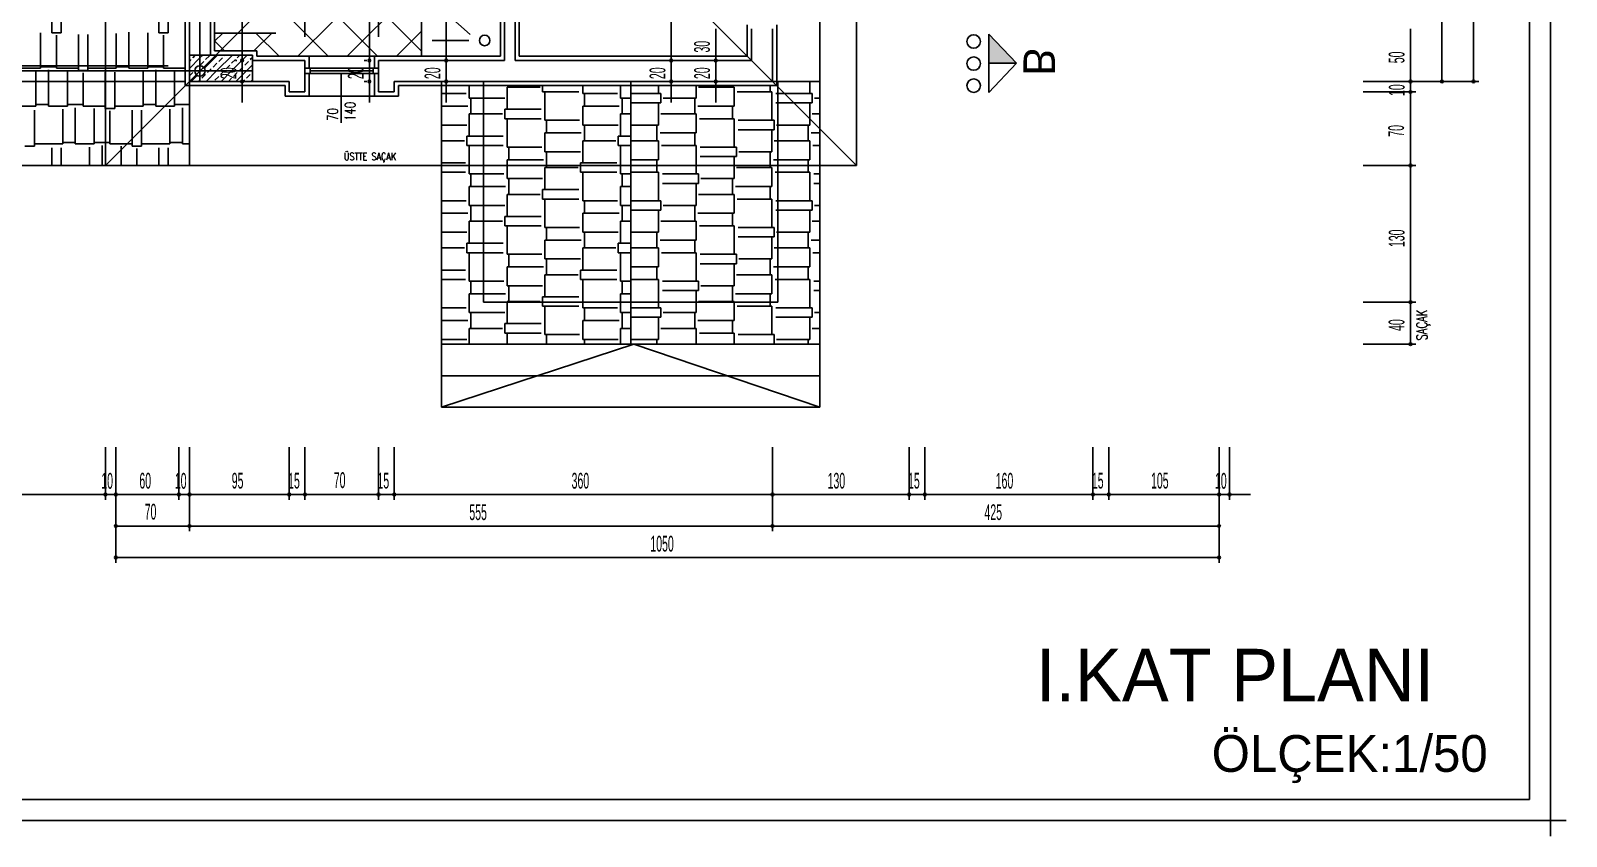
# Model space of a CAD drawing. Extents: x 3907.4 to 3911.57, y -3054.42 to -3053.7.
# Drawn here: x 3908.5803 to 3908.8726, y -3054.4197 to -3054.2664 of the extents above; entities that cross this region are included whole.
import ezdxf
from ezdxf.enums import TextEntityAlignment as Align

# ---------------------------------------------------------------- set-up
doc = ezdxf.new("R2010")
doc.units = 0
doc.header["$LTSCALE"] = 2
doc.header["$MEASUREMENT"] = 0
for name, pattern in [('ACAD_ISO03W100', [30, 12, -18]), ('ACAD_ISO07W100', [3.5, 0.5, -3]), ('ACAD_ISO10W100', [18, 12, -3, 0, -3])]:
    doc.linetypes.add(name, pattern=pattern)
doc.layers.get('0').update_dxf_attribs({"linetype": 'CONTINUOUS'})
doc.layers.get('DEFPOINTS').update_dxf_attribs({"linetype": 'CONTINUOUS'})
for name, color, linetype in [('AKS', 11, 'CONTINUOUS'), ('DOĞRAMA', 2, 'CONTINUOUS'), ('DUVAR', 7, 'CONTINUOUS'), ('KOLON', 3, 'CONTINUOUS'), ('KOLTAR', 9, 'CONTINUOUS'), ('MB', 11, 'CONTINUOUS'), ('OLÇÜ', 6, 'CONTINUOUS'), ('S-TEF', 151, 'CONTINUOUS'), ('SıVA', 6, 'CONTINUOUS'), ('TARAMA', 9, 'CONTINUOUS'), ('TEXT', 11, 'CONTINUOUS'), ('ÇATI', 7, 'CONTINUOUS')]:
    doc.layers.add(name, color=color, linetype=linetype)
doc.styles.add('İSİM', font='comicbd.ttf')
doc.styles.add('KAPı-PEN', font='simplex.shx', dxfattribs={"width": 0.7, "height": 10})
doc.styles.add('ÖLÇÜ', font='stylu.ttf', dxfattribs={"width": 0.5})

msp = doc.modelspace()

# ---------------------------------------------------------------- hatches: boundary and pattern name
at = {"layer": 'TEXT'}
msp.add_hatch(color=256, dxfattribs=at).paths.add_polyline_path([(3908.76264, -3054.27256), (3908.76264, -3054.267), (3908.76789, -3054.27256)])

# ---------------------------------------------------------------- linework, layer by layer
at = {"color": 0, "linetype": 'ByBlock'}
for centre, start, end in [((3908.62049, -3054.27203), 90, 270), ((3908.62049, -3054.27203), 90, 270), ((3908.62049, -3054.27203), 270, 90), ((3908.62049, -3054.27203), 270, 90), ((3908.64472, -3054.27203), 90, 270), ((3908.64472, -3054.27203), 90, 270), ((3908.64472, -3054.27203), 270, 90), ((3908.64472, -3054.27203), 270, 90), ((3908.65934, -3054.27203), 90, 270), ((3908.65934, -3054.27203), 90, 270), ((3908.65934, -3054.27203), 270, 90), ((3908.65934, -3054.27203), 270, 90), ((3908.70217, -3054.27203), 90, 270), ((3908.70217, -3054.27203), 90, 270), ((3908.70217, -3054.27203), 270, 90), ((3908.70217, -3054.27203), 270, 90), ((3908.71065, -3054.27203), 90, 270), ((3908.71065, -3054.27203), 90, 270), ((3908.71065, -3054.27203), 270, 90), ((3908.71065, -3054.27203), 270, 90), ((3908.62049, -3054.27603), 90, 270), ((3908.62049, -3054.27603), 270, 90), ((3908.64472, -3054.27603), 90, 270), ((3908.64472, -3054.27603), 270, 90), ((3908.65934, -3054.27603), 90, 270), ((3908.65934, -3054.27603), 270, 90), ((3908.70217, -3054.27603), 90, 270), ((3908.70217, -3054.27603), 270, 90), ((3908.71065, -3054.27603), 90, 270), ((3908.71065, -3054.27603), 270, 90), ((3908.8429, -3054.27603), 90, 270), ((3908.8429, -3054.27603), 90, 270), ((3908.8429, -3054.27603), 270, 90), ((3908.8429, -3054.27603), 270, 90), ((3908.8489, -3054.27603), 90, 270), ((3908.8489, -3054.27603), 270, 90), ((3908.8549, -3054.27603), 90, 270), ((3908.8549, -3054.27603), 270, 90), ((3908.8429, -3054.27803), 90, 270), ((3908.8429, -3054.27803), 90, 270), ((3908.8429, -3054.27803), 270, 90), ((3908.8429, -3054.27803), 270, 90), ((3908.8429, -3054.29203), 90, 270), ((3908.8429, -3054.29203), 90, 270), ((3908.8429, -3054.29203), 270, 90), ((3908.8429, -3054.29203), 270, 90), ((3908.8429, -3054.31803), 90, 270), ((3908.8429, -3054.31803), 90, 270), ((3908.8429, -3054.31803), 270, 90), ((3908.8429, -3054.31803), 270, 90), ((3908.8429, -3054.32603), 90, 270), ((3908.8429, -3054.32603), 270, 90), ((3908.59447, -3054.35464), 0, 180), ((3908.59447, -3054.35464), 0, 180), ((3908.59447, -3054.35464), 180, 0), ((3908.59447, -3054.35464), 180, 0), ((3908.59647, -3054.35464), 0, 180), ((3908.59647, -3054.35464), 0, 180), ((3908.59647, -3054.35464), 180, 0), ((3908.59647, -3054.35464), 180, 0), ((3908.60847, -3054.35464), 0, 180), ((3908.60847, -3054.35464), 0, 180), ((3908.60847, -3054.35464), 180, 0), ((3908.60847, -3054.35464), 180, 0), ((3908.61047, -3054.35464), 0, 180), ((3908.61047, -3054.35464), 0, 180), ((3908.61047, -3054.35464), 180, 0), ((3908.61047, -3054.35464), 180, 0), ((3908.62947, -3054.35464), 0, 180), ((3908.62947, -3054.35464), 0, 180), ((3908.62947, -3054.35464), 180, 0), ((3908.62947, -3054.35464), 180, 0), ((3908.63247, -3054.35464), 0, 180), ((3908.63247, -3054.35464), 0, 180), ((3908.63247, -3054.35464), 180, 0), ((3908.63247, -3054.35464), 180, 0), ((3908.64647, -3054.35464), 0, 180), ((3908.64647, -3054.35464), 0, 180), ((3908.64647, -3054.35464), 180, 0), ((3908.64647, -3054.35464), 180, 0), ((3908.64947, -3054.35464), 0, 180), ((3908.64947, -3054.35464), 0, 180), ((3908.64947, -3054.35464), 180, 0), ((3908.64947, -3054.35464), 180, 0), ((3908.72147, -3054.35464), 0, 180), ((3908.72147, -3054.35464), 0, 180), ((3908.72147, -3054.35464), 180, 0), ((3908.72147, -3054.35464), 180, 0), ((3908.74747, -3054.35464), 0, 180), ((3908.74747, -3054.35464), 0, 180), ((3908.74747, -3054.35464), 180, 0), ((3908.74747, -3054.35464), 180, 0), ((3908.75047, -3054.35464), 0, 180), ((3908.75047, -3054.35464), 0, 180), ((3908.75047, -3054.35464), 180, 0), ((3908.75047, -3054.35464), 180, 0), ((3908.78247, -3054.35464), 0, 180), ((3908.78247, -3054.35464), 0, 180), ((3908.78247, -3054.35464), 180, 0), ((3908.78247, -3054.35464), 180, 0), ((3908.78547, -3054.35464), 0, 180), ((3908.78547, -3054.35464), 0, 180), ((3908.78547, -3054.35464), 180, 0), ((3908.78547, -3054.35464), 180, 0), ((3908.80647, -3054.35464), 0, 180), ((3908.80647, -3054.35464), 0, 180), ((3908.80647, -3054.35464), 180, 0), ((3908.80647, -3054.35464), 180, 0), ((3908.80847, -3054.35464), 0, 180), ((3908.80847, -3054.35464), 180, 0), ((3908.59647, -3054.36064), 0, 180), ((3908.61047, -3054.36064), 0, 180), ((3908.61047, -3054.36064), 0, 180), ((3908.72147, -3054.36064), 0, 180), ((3908.72147, -3054.36064), 0, 180), ((3908.80647, -3054.36064), 0, 180), ((3908.59647, -3054.36064), 180, 0), ((3908.61047, -3054.36064), 180, 0), ((3908.61047, -3054.36064), 180, 0), ((3908.72147, -3054.36064), 180, 0), ((3908.72147, -3054.36064), 180, 0), ((3908.80647, -3054.36064), 180, 0), ((3908.59647, -3054.36664), 0, 180), ((3908.80647, -3054.36664), 0, 180), ((3908.59647, -3054.36664), 180, 0), ((3908.80647, -3054.36664), 180, 0)]:
    msp.add_arc(centre, 0.00025, start, end, dxfattribs=at)
at = {"layer": 'AKS', "linetype": 'ACAD_ISO10W100'}
for p, q in [((3908.61247, -3053.71797), (3908.61247, -3054.27603)), ((3908.43096, -3054.27403), (3908.62247, -3054.27403))]:
    msp.add_line(p, q, dxfattribs=at)
at = {"layer": 'AKS'}
msp.add_circle((3908.61247, -3054.27403), 0.001, dxfattribs=at)
at = {"layer": 'DEFPOINTS', "color": 6}
msp.add_line((3908.60645, -3054.27303), (3908.5299, -3054.27303), dxfattribs=at)
at = {"layer": 'DOĞRAMA'}
for p, q in [((3908.64567, -3054.27123), (3908.63327, -3054.27123)), ((3908.64647, -3054.27353), (3908.63247, -3054.27353)), ((3908.64647, -3054.27453), (3908.63247, -3054.27453)), ((3908.63347, -3054.27453), (3908.63347, -3054.27353)), ((3908.64547, -3054.27403), (3908.63347, -3054.27403)), ((3908.63936, -3054.27453), (3908.63936, -3054.28391)), ((3908.64547, -3054.27453), (3908.64547, -3054.27353)), ((3908.64547, -3054.27453), (3908.64547, -3054.27353)), ((3908.64567, -3054.27883), (3908.63327, -3054.27883))]:
    msp.add_line(p, q, dxfattribs=at)
at = {"layer": 'DUVAR'}
for p, q in [((3908.61047, -3054.21203), (3908.61047, -3054.27215)), ((3908.67247, -3054.27203), (3908.67247, -3054.23003)), ((3908.67047, -3054.27203), (3908.67047, -3054.23703)), ((3908.61447, -3054.27103), (3908.61447, -3054.24203)), ((3908.71747, -3054.26603), (3908.71747, -3054.27203)), ((3908.72147, -3054.26603), (3908.72147, -3054.27603)), ((3908.62247, -3054.27203), (3908.63247, -3054.27203)), ((3908.63247, -3054.27603), (3908.63247, -3054.27203)), ((3908.63247, -3054.27803), (3908.63247, -3054.27203)), ((3908.64647, -3054.27203), (3908.65847, -3054.27203)), ((3908.64647, -3054.27603), (3908.64647, -3054.27203)), ((3908.64647, -3054.27803), (3908.64647, -3054.27203)), ((3908.67047, -3054.27203), (3908.64647, -3054.27203)), ((3908.67247, -3054.27203), (3908.71747, -3054.27203)), ((3908.62247, -3054.27603), (3908.62947, -3054.27603)), ((3908.62947, -3054.27803), (3908.62947, -3054.27603)), ((3908.63247, -3054.27803), (3908.62947, -3054.27803)), ((3908.64647, -3054.27803), (3908.64947, -3054.27803)), ((3908.64947, -3054.27603), (3908.72147, -3054.27603)), ((3908.64947, -3054.27603), (3908.72147, -3054.27603)), ((3908.64947, -3054.27803), (3908.64947, -3054.27603)), ((3908.71147, -3054.27603), (3908.72147, -3054.27603))]:
    msp.add_line(p, q, dxfattribs=at)
at = {"layer": 'KOLON'}
for p, q in [((3908.61047, -3054.27603), (3908.61047, -3054.27103)), ((3908.61047, -3054.27103), (3908.62247, -3054.27103)), ((3908.62247, -3054.27603), (3908.62247, -3054.27103)), ((3908.62247, -3054.27603), (3908.61047, -3054.27603))]:
    msp.add_line(p, q, dxfattribs=at)
at = {"layer": 'KOLTAR'}
for p, q in [((3908.61047, -3054.27356), (3908.61247, -3054.27156)), ((3908.61047, -3054.27215), (3908.61074, -3054.27188)), ((3908.61109, -3054.27152), (3908.61158, -3054.27103)), ((3908.61247, -3054.27156), (3908.613, -3054.27103)), ((3908.6125, -3054.27294), (3908.61321, -3054.27223)), ((3908.61333, -3054.27353), (3908.61583, -3054.27103)), ((3908.61356, -3054.27188), (3908.61427, -3054.27117)), ((3908.61498, -3054.27329), (3908.61568, -3054.27258)), ((3908.61565, -3054.27403), (3908.61865, -3054.27103)), ((3908.61604, -3054.27223), (3908.61675, -3054.27152)), ((3908.6171, -3054.27117), (3908.61724, -3054.27103)), ((3908.61848, -3054.27403), (3908.62148, -3054.27103)), ((3908.61851, -3054.27258), (3908.61922, -3054.27188)), ((3908.61957, -3054.27152), (3908.62007, -3054.27103)), ((3908.62099, -3054.27294), (3908.6217, -3054.27223)), ((3908.62131, -3054.27403), (3908.62247, -3054.27287)), ((3908.62205, -3054.27188), (3908.62247, -3054.27146)), ((3908.61047, -3054.27498), (3908.61109, -3054.27435)), ((3908.61083, -3054.27603), (3908.61196, -3054.27489)), ((3908.61144, -3054.274), (3908.61147, -3054.27397)), ((3908.61224, -3054.27603), (3908.61247, -3054.2758)), ((3908.61247, -3054.2758), (3908.6125, -3054.27577)), ((3908.61286, -3054.27541), (3908.61356, -3054.27471)), ((3908.61365, -3054.27603), (3908.61565, -3054.27403)), ((3908.61392, -3054.27435), (3908.61424, -3054.27403)), ((3908.61424, -3054.27403), (3908.61462, -3054.27365)), ((3908.61533, -3054.27577), (3908.61604, -3054.27506)), ((3908.61639, -3054.27471), (3908.61707, -3054.27403)), ((3908.61648, -3054.27603), (3908.61848, -3054.27403)), ((3908.61707, -3054.27403), (3908.6171, -3054.274)), ((3908.61745, -3054.27365), (3908.61816, -3054.27294)), ((3908.6179, -3054.27603), (3908.61851, -3054.27541)), ((3908.61887, -3054.27506), (3908.61957, -3054.27435)), ((3908.61931, -3054.27603), (3908.62131, -3054.27403)), ((3908.61993, -3054.274), (3908.62063, -3054.27329)), ((3908.62073, -3054.27603), (3908.62099, -3054.27577)), ((3908.62134, -3054.27541), (3908.62205, -3054.27471)), ((3908.62214, -3054.27603), (3908.62247, -3054.2757)), ((3908.6224, -3054.27435), (3908.62247, -3054.27429))]:
    msp.add_line(p, q, dxfattribs=at)
at = {"layer": 'MB', "color": 2}
for p, q in [((3908.73047, -3054.27603), (3908.73047, -3054.24203)), ((3908.65847, -3054.32603), (3908.65847, -3054.33803)), ((3908.73047, -3054.32603), (3908.73047, -3054.33803)), ((3908.65847, -3054.33203), (3908.73047, -3054.33203)), ((3908.65847, -3054.33803), (3908.73047, -3054.33803))]:
    msp.add_line(p, q, dxfattribs=at)
at = {"layer": 'MB', "color": 2, "linetype": 'ACAD_ISO07W100', "ltscale": 5}
for p, q in [((3908.60947, -3054.27603), (3908.48647, -3054.27603)), ((3908.66647, -3054.27603), (3908.66647, -3054.31803)), ((3908.72247, -3054.27603), (3908.72247, -3054.31803)), ((3908.72247, -3054.31803), (3908.66647, -3054.31803))]:
    msp.add_line(p, q, dxfattribs=at)
at = {"layer": 'MB'}
for p, q in [((3908.61047, -3054.27603), (3908.61047, -3054.29203)), ((3908.65847, -3054.27603), (3908.65847, -3054.32603)), ((3908.65847, -3054.27603), (3908.65847, -3054.32603)), ((3908.69447, -3054.32603), (3908.69447, -3054.27603)), ((3908.72147, -3054.27603), (3908.73047, -3054.27603)), ((3908.73047, -3054.27603), (3908.73047, -3054.32603)), ((3908.61047, -3054.29203), (3908.47047, -3054.29203)), ((3908.65847, -3054.32603), (3908.73047, -3054.32603)), ((3908.65847, -3054.32603), (3908.73047, -3054.32603)), ((3908.65847, -3054.32603), (3908.73047, -3054.32603))]:
    msp.add_line(p, q, dxfattribs=at)
at = {"layer": 'MB', "color": 9}
for p, q in [((3908.65847, -3054.33803), (3908.69505, -3054.32603)), ((3908.69505, -3054.32603), (3908.73047, -3054.33803))]:
    msp.add_line(p, q, dxfattribs=at)
at = {"layer": 'OLÇÜ', "color": 6}
for p, q in [((3908.8549, -3053.98203), (3908.8549, -3054.27603)), ((3908.64472, -3054.21203), (3908.64472, -3054.27203)), ((3908.65934, -3054.23703), (3908.65934, -3054.27203)), ((3908.70217, -3054.23503), (3908.70217, -3054.27203)), ((3908.62049, -3054.24203), (3908.62049, -3054.27203)), ((3908.8489, -3054.24202), (3908.8489, -3054.27603)), ((3908.63247, -3054.26753), (3908.63247, -3054.26392)), ((3908.63247, -3054.26753), (3908.63247, -3054.26392)), ((3908.64647, -3054.26753), (3908.64647, -3054.26392)), ((3908.64647, -3054.26753), (3908.64647, -3054.26392)), ((3908.71065, -3054.26603), (3908.71065, -3054.27203)), ((3908.8429, -3054.27603), (3908.8429, -3054.26603)), ((3908.62049, -3054.27203), (3908.62049, -3054.26803)), ((3908.64472, -3054.27203), (3908.64472, -3054.26803)), ((3908.65934, -3054.27203), (3908.65934, -3054.26803)), ((3908.70217, -3054.27203), (3908.70217, -3054.26803)), ((3908.71065, -3054.27203), (3908.71065, -3054.26803)), ((3908.61926, -3054.27203), (3908.61949, -3054.27203)), ((3908.61926, -3054.27203), (3908.61949, -3054.27203)), ((3908.62049, -3054.27203), (3908.62049, -3054.27603)), ((3908.64425, -3054.27203), (3908.64372, -3054.27203)), ((3908.64425, -3054.27203), (3908.64372, -3054.27203)), ((3908.64472, -3054.27203), (3908.64472, -3054.27603)), ((3908.66093, -3054.27203), (3908.65834, -3054.27203)), ((3908.66093, -3054.27203), (3908.65834, -3054.27203)), ((3908.65934, -3054.27203), (3908.65934, -3054.27603)), ((3908.69867, -3054.27203), (3908.70117, -3054.27203)), ((3908.69867, -3054.27203), (3908.70117, -3054.27203)), ((3908.70217, -3054.27203), (3908.70217, -3054.27603)), ((3908.71147, -3054.27203), (3908.70965, -3054.27203)), ((3908.71147, -3054.27203), (3908.70965, -3054.27203)), ((3908.71065, -3054.27203), (3908.71065, -3054.27603)), ((3908.8429, -3054.27603), (3908.8429, -3054.27203)), ((3908.61794, -3054.27603), (3908.61949, -3054.27603)), ((3908.62049, -3054.27603), (3908.62049, -3054.28003)), ((3908.64425, -3054.27603), (3908.64372, -3054.27603)), ((3908.64472, -3054.27603), (3908.64472, -3054.28003)), ((3908.66093, -3054.27603), (3908.65834, -3054.27603)), ((3908.65934, -3054.27603), (3908.65934, -3054.28003)), ((3908.69867, -3054.27603), (3908.70117, -3054.27603)), ((3908.70217, -3054.27603), (3908.70217, -3054.28003)), ((3908.71147, -3054.27603), (3908.70965, -3054.27603)), ((3908.71065, -3054.27603), (3908.71065, -3054.28003)), ((3908.8339, -3054.27603), (3908.8439, -3054.27603)), ((3908.8339, -3054.27603), (3908.8439, -3054.27603)), ((3908.8339, -3054.27803), (3908.8439, -3054.27803)), ((3908.8339, -3054.27803), (3908.8439, -3054.27803)), ((3908.8399, -3054.27603), (3908.8499, -3054.27603)), ((3908.8429, -3054.27803), (3908.8429, -3054.27603)), ((3908.8429, -3054.27803), (3908.8429, -3054.28203)), ((3908.8429, -3054.27803), (3908.8429, -3054.29203)), ((3908.8459, -3054.27603), (3908.8559, -3054.27603)), ((3908.8339, -3054.29203), (3908.8439, -3054.29203)), ((3908.8339, -3054.29203), (3908.8439, -3054.29203)), ((3908.8429, -3054.29203), (3908.8429, -3054.31803)), ((3908.8339, -3054.31803), (3908.8439, -3054.31803)), ((3908.8339, -3054.31803), (3908.8439, -3054.31803)), ((3908.8429, -3054.31803), (3908.8429, -3054.32603)), ((3908.8339, -3054.32603), (3908.8439, -3054.32603)), ((3908.59447, -3054.34564), (3908.59447, -3054.35564)), ((3908.59447, -3054.34564), (3908.59447, -3054.35564)), ((3908.59647, -3054.34564), (3908.59647, -3054.35564)), ((3908.59647, -3054.34564), (3908.59647, -3054.35564)), ((3908.60847, -3054.34564), (3908.60847, -3054.35564)), ((3908.60847, -3054.34564), (3908.60847, -3054.35564)), ((3908.61047, -3054.34564), (3908.61047, -3054.35564)), ((3908.61047, -3054.34564), (3908.61047, -3054.35564)), ((3908.62947, -3054.34564), (3908.62947, -3054.35564)), ((3908.62947, -3054.34564), (3908.62947, -3054.35564)), ((3908.63247, -3054.34564), (3908.63247, -3054.35564)), ((3908.63247, -3054.34564), (3908.63247, -3054.35564)), ((3908.64647, -3054.34564), (3908.64647, -3054.35564)), ((3908.64647, -3054.34564), (3908.64647, -3054.35564)), ((3908.64947, -3054.34564), (3908.64947, -3054.35564)), ((3908.64947, -3054.34564), (3908.64947, -3054.35564)), ((3908.72147, -3054.34564), (3908.72147, -3054.35564)), ((3908.72147, -3054.34564), (3908.72147, -3054.35564)), ((3908.74747, -3054.34564), (3908.74747, -3054.35564)), ((3908.74747, -3054.34564), (3908.74747, -3054.35564)), ((3908.75047, -3054.34564), (3908.75047, -3054.35564)), ((3908.75047, -3054.34564), (3908.75047, -3054.35564)), ((3908.78247, -3054.34564), (3908.78247, -3054.35564)), ((3908.78247, -3054.34564), (3908.78247, -3054.35564)), ((3908.78547, -3054.34564), (3908.78547, -3054.35564)), ((3908.78547, -3054.34564), (3908.78547, -3054.35564)), ((3908.80647, -3054.34564), (3908.80647, -3054.35564)), ((3908.80647, -3054.34564), (3908.80647, -3054.35564)), ((3908.80847, -3054.34564), (3908.80847, -3054.35564)), ((3908.59647, -3054.35164), (3908.59647, -3054.36164)), ((3908.61047, -3054.35164), (3908.61047, -3054.36164)), ((3908.61047, -3054.35164), (3908.61047, -3054.36164)), ((3908.72147, -3054.35164), (3908.72147, -3054.36164)), ((3908.72147, -3054.35164), (3908.72147, -3054.36164)), ((3908.80647, -3054.35164), (3908.80647, -3054.36164)), ((3908.59447, -3054.35464), (3908.48647, -3054.35464)), ((3908.59447, -3054.35464), (3908.59047, -3054.35464)), ((3908.59647, -3054.35464), (3908.59447, -3054.35464)), ((3908.59647, -3054.35464), (3908.60847, -3054.35464)), ((3908.59647, -3054.35464), (3908.60047, -3054.35464)), ((3908.60847, -3054.35464), (3908.60447, -3054.35464)), ((3908.60847, -3054.35464), (3908.61047, -3054.35464)), ((3908.61047, -3054.35464), (3908.61447, -3054.35464)), ((3908.61047, -3054.35464), (3908.62947, -3054.35464)), ((3908.62947, -3054.35464), (3908.62547, -3054.35464)), ((3908.62947, -3054.35464), (3908.63247, -3054.35464)), ((3908.63247, -3054.35464), (3908.63647, -3054.35464)), ((3908.63247, -3054.35464), (3908.64647, -3054.35464)), ((3908.64647, -3054.35464), (3908.64247, -3054.35464)), ((3908.64647, -3054.35464), (3908.64947, -3054.35464)), ((3908.64947, -3054.35464), (3908.72147, -3054.35464)), ((3908.64947, -3054.35464), (3908.65347, -3054.35464)), ((3908.72147, -3054.35464), (3908.74747, -3054.35464)), ((3908.74747, -3054.35464), (3908.74347, -3054.35464)), ((3908.74747, -3054.35464), (3908.75047, -3054.35464)), ((3908.75047, -3054.35464), (3908.75447, -3054.35464)), ((3908.75047, -3054.35464), (3908.78247, -3054.35464)), ((3908.78247, -3054.35464), (3908.77847, -3054.35464)), ((3908.78247, -3054.35464), (3908.78547, -3054.35464)), ((3908.78547, -3054.35464), (3908.78947, -3054.35464)), ((3908.78547, -3054.35464), (3908.80647, -3054.35464)), ((3908.80647, -3054.35464), (3908.80247, -3054.35464)), ((3908.80647, -3054.35464), (3908.80847, -3054.35464)), ((3908.80847, -3054.35464), (3908.81247, -3054.35464)), ((3908.59647, -3054.35653), (3908.59647, -3054.36764)), ((3908.80647, -3054.35764), (3908.80647, -3054.36764)), ((3908.59647, -3054.36064), (3908.61047, -3054.36064)), ((3908.61047, -3054.36064), (3908.72147, -3054.36064)), ((3908.72147, -3054.36064), (3908.80647, -3054.36064)), ((3908.59647, -3054.36664), (3908.80647, -3054.36664))]:
    msp.add_line(p, q, dxfattribs=at)
at = {"layer": 'S-TEF'}
for p, q in [((3908.61527, -3054.26683), (3908.61527, -3054.24283)), ((3908.65467, -3054.27123), (3908.65467, -3054.25123)), ((3908.66967, -3054.25123), (3908.66967, -3054.27123)), ((3908.6269, -3054.26683), (3908.61527, -3054.26683)), ((3908.66967, -3054.27123), (3908.65467, -3054.27123))]:
    msp.add_line(p, q, dxfattribs=at)
at = {"layer": 'S-TEF', "color": 9}
for p, q in [((3908.66389, -3054.26708), (3908.65667, -3054.26067)), ((3908.66367, -3054.26823), (3908.65667, -3054.26823))]:
    msp.add_line(p, q, dxfattribs=at)
msp.add_circle((3908.66667, -3054.26823), 0.001, dxfattribs=at)
at = {"layer": 'SıVA'}
for p, q in [((3908.60967, -3054.19883), (3908.60967, -3054.27683)), ((3908.67327, -3054.27123), (3908.67327, -3054.22923)), ((3908.66967, -3054.23783), (3908.66967, -3054.27123)), ((3908.61527, -3054.27023), (3908.61527, -3054.24283)), ((3908.71667, -3054.26523), (3908.71667, -3054.27123)), ((3908.72227, -3054.27683), (3908.72227, -3054.26523)), ((3908.62327, -3054.27023), (3908.61527, -3054.27023)), ((3908.62327, -3054.27123), (3908.62327, -3054.27023)), ((3908.63327, -3054.27123), (3908.62327, -3054.27123)), ((3908.63327, -3054.27353), (3908.63327, -3054.27123)), ((3908.66967, -3054.27123), (3908.64567, -3054.27123)), ((3908.64567, -3054.27123), (3908.64567, -3054.27353)), ((3908.71667, -3054.27123), (3908.67327, -3054.27123)), ((3908.63327, -3054.27883), (3908.63327, -3054.27453)), ((3908.64567, -3054.27453), (3908.64567, -3054.27883)), ((3908.60967, -3054.27683), (3908.62867, -3054.27683)), ((3908.62867, -3054.27683), (3908.62867, -3054.27883)), ((3908.65027, -3054.27883), (3908.65027, -3054.27683)), ((3908.65027, -3054.27683), (3908.72227, -3054.27683)), ((3908.62867, -3054.27883), (3908.63327, -3054.27883)), ((3908.64567, -3054.27883), (3908.65027, -3054.27883))]:
    msp.add_line(p, q, dxfattribs=at)
at = {"layer": 'TARAMA'}
for p, q in [((3908.6405, -3054.27123), (3908.65467, -3054.25707)), ((3908.65467, -3054.27025), (3908.64257, -3054.25816)), ((3908.58425, -3054.26677), (3908.58425, -3054.25987)), ((3908.58605, -3054.26677), (3908.58605, -3054.25987)), ((3908.60465, -3054.26677), (3908.60465, -3054.25987)), ((3908.60645, -3054.26677), (3908.60645, -3054.25987)), ((3908.58215, -3054.27352), (3908.58215, -3054.26677)), ((3908.58425, -3054.26677), (3908.58605, -3054.26677)), ((3908.59655, -3054.27352), (3908.59655, -3054.26692)), ((3908.59895, -3054.27352), (3908.59895, -3054.26662)), ((3908.60255, -3054.27352), (3908.60255, -3054.26677)), ((3908.60465, -3054.26677), (3908.60645, -3054.26677)), ((3908.61527, -3054.26836), (3908.6168, -3054.26683)), ((3908.62276, -3054.27023), (3908.62616, -3054.26683)), ((3908.62754, -3054.27123), (3908.62314, -3054.26683)), ((3908.63691, -3054.27123), (3908.63021, -3054.26453)), ((3908.63113, -3054.27123), (3908.63769, -3054.26467)), ((3908.64628, -3054.27123), (3908.63972, -3054.26467)), ((3908.64987, -3054.27123), (3908.65467, -3054.26644)), ((3908.58515, -3054.27352), (3908.58515, -3054.26722)), ((3908.58935, -3054.27397), (3908.58935, -3054.26707)), ((3908.59115, -3054.27397), (3908.59115, -3054.26707)), ((3908.60555, -3054.27352), (3908.60555, -3054.26722)), ((3908.61717, -3054.27023), (3908.61527, -3054.26832)), ((3908.57855, -3054.27352), (3908.58215, -3054.27352)), ((3908.58125, -3054.27603), (3908.58125, -3054.27412)), ((3908.58215, -3054.27322), (3908.58515, -3054.27322)), ((3908.58365, -3054.27603), (3908.58365, -3054.27382)), ((3908.58515, -3054.27352), (3908.58935, -3054.27352)), ((3908.58725, -3054.27603), (3908.58725, -3054.27397)), ((3908.58935, -3054.27397), (3908.59115, -3054.27397)), ((3908.59025, -3054.27603), (3908.59025, -3054.27442)), ((3908.59115, -3054.27352), (3908.59447, -3054.27352)), ((3908.59445, -3054.27603), (3908.59445, -3054.27427)), ((3908.59447, -3054.27352), (3908.59655, -3054.27352)), ((3908.59625, -3054.28117), (3908.59625, -3054.27427)), ((3908.59655, -3054.27322), (3908.59895, -3054.27322)), ((3908.59895, -3054.27352), (3908.60255, -3054.27352)), ((3908.60165, -3054.28072), (3908.60165, -3054.27412)), ((3908.60255, -3054.27322), (3908.60555, -3054.27322)), ((3908.60405, -3054.28072), (3908.60405, -3054.27382)), ((3908.60555, -3054.27352), (3908.60967, -3054.27352)), ((3908.60765, -3054.28072), (3908.60765, -3054.27397)), ((3908.58125, -3054.28072), (3908.58125, -3054.27603)), ((3908.58365, -3054.28072), (3908.58365, -3054.27603)), ((3908.58725, -3054.28072), (3908.58725, -3054.27603)), ((3908.59025, -3054.28072), (3908.59025, -3054.27603)), ((3908.59445, -3054.28117), (3908.59445, -3054.27603)), ((3908.65847, -3054.27832), (3908.66315, -3054.27832)), ((3908.66375, -3054.27683), (3908.66375, -3054.27922)), ((3908.67095, -3054.27712), (3908.67095, -3054.28132)), ((3908.67095, -3054.27712), (3908.67725, -3054.27712)), ((3908.67125, -3054.27683), (3908.67125, -3054.27712)), ((3908.6777, -3054.27683), (3908.6777, -3054.27802)), ((3908.6777, -3054.27802), (3908.6846, -3054.27802)), ((3908.67815, -3054.27802), (3908.67815, -3054.28342)), ((3908.68535, -3054.27683), (3908.68535, -3054.27832)), ((3908.68535, -3054.27832), (3908.69195, -3054.27832)), ((3908.68565, -3054.27832), (3908.68565, -3054.28072)), ((3908.69255, -3054.27683), (3908.69255, -3054.27922)), ((3908.7002, -3054.27832), (3908.69447, -3054.27832)), ((3908.69975, -3054.27832), (3908.69975, -3054.27683)), ((3908.7002, -3054.28012), (3908.7002, -3054.27832)), ((3908.70695, -3054.27922), (3908.70695, -3054.27683)), ((3908.71415, -3054.27712), (3908.7074, -3054.27712)), ((3908.71385, -3054.27712), (3908.71385, -3054.27683)), ((3908.71415, -3054.28072), (3908.71415, -3054.27712)), ((3908.72135, -3054.27802), (3908.71475, -3054.27802)), ((3908.72105, -3054.27802), (3908.72105, -3054.27683)), ((3908.72135, -3054.28342), (3908.72135, -3054.27802)), ((3908.72247, -3054.27832), (3908.7221, -3054.27832)), ((3908.729, -3054.27832), (3908.72247, -3054.27832)), ((3908.72855, -3054.27832), (3908.72855, -3054.27603)), ((3908.729, -3054.28012), (3908.729, -3054.27832)), ((3908.57585, -3054.28072), (3908.58125, -3054.28072)), ((3908.58095, -3054.28837), (3908.58095, -3054.28147)), ((3908.58125, -3054.28042), (3908.58365, -3054.28042)), ((3908.58365, -3054.28072), (3908.58725, -3054.28072)), ((3908.58635, -3054.28792), (3908.58635, -3054.28132)), ((3908.58725, -3054.28042), (3908.59025, -3054.28042)), ((3908.58875, -3054.28792), (3908.58875, -3054.28102)), ((3908.59025, -3054.28072), (3908.59445, -3054.28072)), ((3908.59235, -3054.28792), (3908.59235, -3054.28117)), ((3908.59445, -3054.28117), (3908.59447, -3054.28117)), ((3908.59447, -3054.28117), (3908.59625, -3054.28117)), ((3908.59535, -3054.28792), (3908.59535, -3054.28162)), ((3908.59625, -3054.28072), (3908.60165, -3054.28072)), ((3908.59955, -3054.28837), (3908.59955, -3054.28147)), ((3908.60135, -3054.28837), (3908.60135, -3054.28147)), ((3908.60165, -3054.28042), (3908.60405, -3054.28042)), ((3908.60405, -3054.28072), (3908.60765, -3054.28072)), ((3908.60675, -3054.28792), (3908.60675, -3054.28132)), ((3908.60765, -3054.28042), (3908.61047, -3054.28042)), ((3908.60915, -3054.28792), (3908.60915, -3054.28102)), ((3908.65847, -3054.28072), (3908.66345, -3054.28072)), ((3908.66375, -3054.27922), (3908.66647, -3054.27922)), ((3908.66405, -3054.27922), (3908.66405, -3054.28222)), ((3908.66647, -3054.27922), (3908.6705, -3054.27922)), ((3908.6705, -3054.28132), (3908.6705, -3054.28312)), ((3908.6705, -3054.28132), (3908.6774, -3054.28132)), ((3908.68535, -3054.28072), (3908.68535, -3054.28432)), ((3908.68535, -3054.28072), (3908.69225, -3054.28072)), ((3908.69255, -3054.27922), (3908.69447, -3054.27922)), ((3908.69285, -3054.27922), (3908.69285, -3054.28222)), ((3908.7002, -3054.28012), (3908.69447, -3054.28012)), ((3908.69975, -3054.28432), (3908.69975, -3054.28012)), ((3908.70695, -3054.27922), (3908.70065, -3054.27922)), ((3908.70665, -3054.28222), (3908.70665, -3054.27922)), ((3908.71415, -3054.28072), (3908.70725, -3054.28072)), ((3908.71385, -3054.28312), (3908.71385, -3054.28072)), ((3908.72247, -3054.28012), (3908.7221, -3054.28012)), ((3908.729, -3054.28012), (3908.72247, -3054.28012)), ((3908.72855, -3054.28432), (3908.72855, -3054.28012)), ((3908.73047, -3054.27922), (3908.72945, -3054.27922)), ((3908.65847, -3054.28432), (3908.6633, -3054.28432)), ((3908.66375, -3054.28222), (3908.66375, -3054.28642)), ((3908.66375, -3054.28222), (3908.66647, -3054.28222)), ((3908.66647, -3054.28222), (3908.67005, -3054.28222)), ((3908.6705, -3054.28312), (3908.6774, -3054.28312)), ((3908.67095, -3054.28312), (3908.67095, -3054.28852)), ((3908.67815, -3054.28342), (3908.68475, -3054.28342)), ((3908.67845, -3054.28342), (3908.67845, -3054.28582)), ((3908.68535, -3054.28432), (3908.6921, -3054.28432)), ((3908.68565, -3054.28432), (3908.68565, -3054.28732)), ((3908.69255, -3054.28222), (3908.69255, -3054.28642)), ((3908.69255, -3054.28222), (3908.69447, -3054.28222)), ((3908.69975, -3054.28432), (3908.69447, -3054.28432)), ((3908.69945, -3054.28732), (3908.69945, -3054.28432)), ((3908.70695, -3054.28222), (3908.7002, -3054.28222)), ((3908.70695, -3054.28582), (3908.70695, -3054.28222)), ((3908.71415, -3054.28312), (3908.70755, -3054.28312)), ((3908.71415, -3054.28852), (3908.71415, -3054.28312)), ((3908.7218, -3054.28342), (3908.7149, -3054.28342)), ((3908.7218, -3054.28522), (3908.7218, -3054.28342)), ((3908.72247, -3054.28432), (3908.72225, -3054.28432)), ((3908.72855, -3054.28432), (3908.72247, -3054.28432)), ((3908.72825, -3054.28732), (3908.72825, -3054.28432)), ((3908.73047, -3054.28222), (3908.729, -3054.28222)), ((3908.65847, -3054.28732), (3908.66285, -3054.28732)), ((3908.6633, -3054.28642), (3908.6633, -3054.28822)), ((3908.6633, -3054.28642), (3908.66647, -3054.28642)), ((3908.66647, -3054.28642), (3908.6702, -3054.28642)), ((3908.67815, -3054.28582), (3908.67815, -3054.28942)), ((3908.67815, -3054.28582), (3908.68505, -3054.28582)), ((3908.68535, -3054.28732), (3908.68535, -3054.29152)), ((3908.68535, -3054.28732), (3908.69165, -3054.28732)), ((3908.6921, -3054.28642), (3908.6921, -3054.28822)), ((3908.6921, -3054.28642), (3908.69447, -3054.28642)), ((3908.69975, -3054.28732), (3908.69447, -3054.28732)), ((3908.69975, -3054.29092), (3908.69975, -3054.28732)), ((3908.70695, -3054.28582), (3908.70005, -3054.28582)), ((3908.70665, -3054.28822), (3908.70665, -3054.28582)), ((3908.7218, -3054.28522), (3908.7149, -3054.28522)), ((3908.72135, -3054.28942), (3908.72135, -3054.28522)), ((3908.72247, -3054.28732), (3908.7218, -3054.28732)), ((3908.72855, -3054.28732), (3908.72247, -3054.28732)), ((3908.72855, -3054.29092), (3908.72855, -3054.28732)), ((3908.73047, -3054.28582), (3908.72885, -3054.28582)), ((3908.57915, -3054.28837), (3908.58095, -3054.28837)), ((3908.58095, -3054.28792), (3908.58635, -3054.28792)), ((3908.58425, -3054.29203), (3908.58425, -3054.28867)), ((3908.58605, -3054.29203), (3908.58605, -3054.28867)), ((3908.58635, -3054.28762), (3908.58875, -3054.28762)), ((3908.58875, -3054.28792), (3908.59235, -3054.28792)), ((3908.59145, -3054.29203), (3908.59145, -3054.28852)), ((3908.59235, -3054.28762), (3908.59447, -3054.28762)), ((3908.59385, -3054.29203), (3908.59385, -3054.28822)), ((3908.59447, -3054.28762), (3908.59535, -3054.28762)), ((3908.59535, -3054.28792), (3908.59955, -3054.28792)), ((3908.59745, -3054.29203), (3908.59745, -3054.28837)), ((3908.59955, -3054.28837), (3908.60135, -3054.28837)), ((3908.60045, -3054.29203), (3908.60045, -3054.28882)), ((3908.60135, -3054.28792), (3908.60675, -3054.28792)), ((3908.60465, -3054.29203), (3908.60465, -3054.28867)), ((3908.60645, -3054.29203), (3908.60645, -3054.28867)), ((3908.60675, -3054.28762), (3908.60915, -3054.28762)), ((3908.60915, -3054.28792), (3908.61047, -3054.28792)), ((3908.6633, -3054.28822), (3908.66647, -3054.28822)), ((3908.66375, -3054.28822), (3908.66375, -3054.29203)), ((3908.66647, -3054.28822), (3908.6702, -3054.28822)), ((3908.67095, -3054.28852), (3908.67755, -3054.28852)), ((3908.67125, -3054.28852), (3908.67125, -3054.29092)), ((3908.67815, -3054.28942), (3908.6849, -3054.28942)), ((3908.67845, -3054.28942), (3908.67845, -3054.29203)), ((3908.6921, -3054.28822), (3908.69447, -3054.28822)), ((3908.69255, -3054.28822), (3908.69255, -3054.29203)), ((3908.70695, -3054.28822), (3908.70035, -3054.28822)), ((3908.70695, -3054.29203), (3908.70695, -3054.28822)), ((3908.7146, -3054.28852), (3908.7077, -3054.28852)), ((3908.7146, -3054.29032), (3908.7077, -3054.29032)), ((3908.71415, -3054.29203), (3908.71415, -3054.29032)), ((3908.7146, -3054.29032), (3908.7146, -3054.28852)), ((3908.72135, -3054.28942), (3908.71505, -3054.28942)), ((3908.72105, -3054.29203), (3908.72105, -3054.28942)), ((3908.73047, -3054.28822), (3908.72915, -3054.28822)), ((3908.65847, -3054.29152), (3908.663, -3054.29152)), ((3908.65847, -3054.29332), (3908.663, -3054.29332)), ((3908.66375, -3054.29203), (3908.66375, -3054.29362)), ((3908.67095, -3054.29092), (3908.67095, -3054.29203)), ((3908.67095, -3054.29092), (3908.67785, -3054.29092)), ((3908.67095, -3054.29203), (3908.67095, -3054.29452)), ((3908.67815, -3054.29242), (3908.67815, -3054.29662)), ((3908.67815, -3054.29242), (3908.68445, -3054.29242)), ((3908.67845, -3054.29203), (3908.67845, -3054.29242)), ((3908.6849, -3054.29152), (3908.6849, -3054.29203)), ((3908.6849, -3054.29152), (3908.6918, -3054.29152)), ((3908.6849, -3054.29203), (3908.6849, -3054.29332)), ((3908.6849, -3054.29332), (3908.6918, -3054.29332)), ((3908.68535, -3054.29332), (3908.68535, -3054.29872)), ((3908.69255, -3054.29203), (3908.69255, -3054.29362)), ((3908.69975, -3054.29092), (3908.69447, -3054.29092)), ((3908.69975, -3054.29332), (3908.69447, -3054.29332)), ((3908.69945, -3054.29203), (3908.69945, -3054.29092)), ((3908.69945, -3054.29332), (3908.69945, -3054.29203)), ((3908.69975, -3054.29872), (3908.69975, -3054.29332)), ((3908.70695, -3054.29362), (3908.70695, -3054.29203)), ((3908.71415, -3054.29452), (3908.71415, -3054.29203)), ((3908.72135, -3054.29242), (3908.7146, -3054.29242)), ((3908.72105, -3054.29242), (3908.72105, -3054.29203)), ((3908.72135, -3054.29602), (3908.72135, -3054.29242)), ((3908.72247, -3054.29092), (3908.72165, -3054.29092)), ((3908.72247, -3054.29332), (3908.72195, -3054.29332)), ((3908.72855, -3054.29092), (3908.72247, -3054.29092)), ((3908.72855, -3054.29332), (3908.72247, -3054.29332)), ((3908.72825, -3054.29203), (3908.72825, -3054.29092)), ((3908.72825, -3054.29332), (3908.72825, -3054.29203)), ((3908.72855, -3054.29872), (3908.72855, -3054.29332)), ((3908.66375, -3054.29362), (3908.66647, -3054.29362)), ((3908.66375, -3054.29602), (3908.66375, -3054.29962)), ((3908.66375, -3054.29602), (3908.66647, -3054.29602)), ((3908.66405, -3054.29362), (3908.66405, -3054.29602)), ((3908.66647, -3054.29362), (3908.67035, -3054.29362)), ((3908.66647, -3054.29602), (3908.67065, -3054.29602)), ((3908.67095, -3054.29452), (3908.6777, -3054.29452)), ((3908.67125, -3054.29452), (3908.67125, -3054.29752)), ((3908.69255, -3054.29362), (3908.69447, -3054.29362)), ((3908.69255, -3054.29602), (3908.69255, -3054.29962)), ((3908.69255, -3054.29602), (3908.69447, -3054.29602)), ((3908.69285, -3054.29362), (3908.69285, -3054.29602)), ((3908.7074, -3054.29362), (3908.7005, -3054.29362)), ((3908.7074, -3054.29542), (3908.7005, -3054.29542)), ((3908.70695, -3054.29962), (3908.70695, -3054.29542)), ((3908.7074, -3054.29542), (3908.7074, -3054.29362)), ((3908.71415, -3054.29452), (3908.70785, -3054.29452)), ((3908.71385, -3054.29752), (3908.71385, -3054.29452)), ((3908.72135, -3054.29602), (3908.71445, -3054.29602)), ((3908.72105, -3054.29842), (3908.72105, -3054.29602)), ((3908.73047, -3054.29362), (3908.7293, -3054.29362)), ((3908.73047, -3054.29542), (3908.7293, -3054.29542)), ((3908.65847, -3054.29872), (3908.66315, -3054.29872)), ((3908.67095, -3054.29752), (3908.67095, -3054.30172)), ((3908.67095, -3054.29752), (3908.67725, -3054.29752)), ((3908.6777, -3054.29662), (3908.6777, -3054.29842)), ((3908.6777, -3054.29662), (3908.6846, -3054.29662)), ((3908.6777, -3054.29842), (3908.6846, -3054.29842)), ((3908.67815, -3054.29842), (3908.67815, -3054.30382)), ((3908.68535, -3054.29872), (3908.69195, -3054.29872)), ((3908.68565, -3054.29872), (3908.68565, -3054.30112)), ((3908.7002, -3054.29872), (3908.69447, -3054.29872)), ((3908.7002, -3054.30052), (3908.7002, -3054.29872)), ((3908.71415, -3054.29752), (3908.7074, -3054.29752)), ((3908.71415, -3054.30112), (3908.71415, -3054.29752)), ((3908.72135, -3054.29842), (3908.71475, -3054.29842)), ((3908.72135, -3054.30382), (3908.72135, -3054.29842)), ((3908.72247, -3054.29872), (3908.7221, -3054.29872)), ((3908.729, -3054.29872), (3908.72247, -3054.29872)), ((3908.729, -3054.30052), (3908.729, -3054.29872)), ((3908.65847, -3054.30112), (3908.66345, -3054.30112)), ((3908.66375, -3054.29962), (3908.66647, -3054.29962)), ((3908.66405, -3054.29962), (3908.66405, -3054.30262)), ((3908.66647, -3054.29962), (3908.6705, -3054.29962)), ((3908.6705, -3054.30172), (3908.6705, -3054.30352)), ((3908.6705, -3054.30172), (3908.6774, -3054.30172)), ((3908.68535, -3054.30112), (3908.68535, -3054.30472)), ((3908.68535, -3054.30112), (3908.69225, -3054.30112)), ((3908.69255, -3054.29962), (3908.69447, -3054.29962)), ((3908.69285, -3054.29962), (3908.69285, -3054.30262)), ((3908.7002, -3054.30052), (3908.69447, -3054.30052)), ((3908.69975, -3054.30472), (3908.69975, -3054.30052)), ((3908.70695, -3054.29962), (3908.70065, -3054.29962)), ((3908.70665, -3054.30262), (3908.70665, -3054.29962)), ((3908.71415, -3054.30112), (3908.70725, -3054.30112)), ((3908.71385, -3054.30352), (3908.71385, -3054.30112)), ((3908.72247, -3054.30052), (3908.7221, -3054.30052)), ((3908.729, -3054.30052), (3908.72247, -3054.30052)), ((3908.72855, -3054.30472), (3908.72855, -3054.30052)), ((3908.73047, -3054.29962), (3908.72945, -3054.29962)), ((3908.65847, -3054.30472), (3908.6633, -3054.30472)), ((3908.66375, -3054.30262), (3908.66375, -3054.30682)), ((3908.66375, -3054.30262), (3908.66647, -3054.30262)), ((3908.66647, -3054.30262), (3908.67005, -3054.30262)), ((3908.6705, -3054.30352), (3908.6774, -3054.30352)), ((3908.67095, -3054.30352), (3908.67095, -3054.30892)), ((3908.67815, -3054.30382), (3908.68475, -3054.30382)), ((3908.67845, -3054.30382), (3908.67845, -3054.30622)), ((3908.68535, -3054.30472), (3908.6921, -3054.30472)), ((3908.68565, -3054.30472), (3908.68565, -3054.30772)), ((3908.69255, -3054.30262), (3908.69255, -3054.30682)), ((3908.69255, -3054.30262), (3908.69447, -3054.30262)), ((3908.69975, -3054.30472), (3908.69447, -3054.30472)), ((3908.69945, -3054.30772), (3908.69945, -3054.30472)), ((3908.70695, -3054.30262), (3908.7002, -3054.30262)), ((3908.70695, -3054.30622), (3908.70695, -3054.30262)), ((3908.71415, -3054.30352), (3908.70755, -3054.30352)), ((3908.71415, -3054.30892), (3908.71415, -3054.30352)), ((3908.7218, -3054.30382), (3908.7149, -3054.30382)), ((3908.7218, -3054.30562), (3908.7218, -3054.30382)), ((3908.72247, -3054.30472), (3908.72225, -3054.30472)), ((3908.72855, -3054.30472), (3908.72247, -3054.30472)), ((3908.72825, -3054.30772), (3908.72825, -3054.30472)), ((3908.73047, -3054.30262), (3908.729, -3054.30262)), ((3908.65847, -3054.30772), (3908.66285, -3054.30772)), ((3908.6633, -3054.30682), (3908.6633, -3054.30862)), ((3908.6633, -3054.30682), (3908.66647, -3054.30682)), ((3908.66647, -3054.30682), (3908.6702, -3054.30682)), ((3908.67815, -3054.30622), (3908.67815, -3054.30982)), ((3908.67815, -3054.30622), (3908.68505, -3054.30622)), ((3908.68535, -3054.30772), (3908.68535, -3054.31192)), ((3908.68535, -3054.30772), (3908.69165, -3054.30772)), ((3908.6921, -3054.30682), (3908.6921, -3054.30862)), ((3908.6921, -3054.30682), (3908.69447, -3054.30682)), ((3908.69975, -3054.30772), (3908.69447, -3054.30772)), ((3908.69975, -3054.31132), (3908.69975, -3054.30772)), ((3908.70695, -3054.30622), (3908.70005, -3054.30622)), ((3908.70665, -3054.30862), (3908.70665, -3054.30622)), ((3908.7218, -3054.30562), (3908.7149, -3054.30562)), ((3908.72135, -3054.30982), (3908.72135, -3054.30562)), ((3908.72247, -3054.30772), (3908.7218, -3054.30772)), ((3908.72855, -3054.30772), (3908.72247, -3054.30772)), ((3908.72855, -3054.31132), (3908.72855, -3054.30772)), ((3908.73047, -3054.30622), (3908.72885, -3054.30622)), ((3908.6633, -3054.30862), (3908.66647, -3054.30862)), ((3908.66375, -3054.30862), (3908.66375, -3054.31402)), ((3908.66647, -3054.30862), (3908.6702, -3054.30862)), ((3908.67095, -3054.30892), (3908.67755, -3054.30892)), ((3908.67125, -3054.30892), (3908.67125, -3054.31132)), ((3908.67815, -3054.30982), (3908.6849, -3054.30982)), ((3908.67845, -3054.30982), (3908.67845, -3054.31282)), ((3908.6921, -3054.30862), (3908.69447, -3054.30862)), ((3908.69255, -3054.30862), (3908.69255, -3054.31402)), ((3908.70695, -3054.30862), (3908.70035, -3054.30862)), ((3908.70695, -3054.31402), (3908.70695, -3054.30862)), ((3908.7146, -3054.30892), (3908.7077, -3054.30892)), ((3908.7146, -3054.31072), (3908.7077, -3054.31072)), ((3908.71415, -3054.31492), (3908.71415, -3054.31072)), ((3908.7146, -3054.31072), (3908.7146, -3054.30892)), ((3908.72135, -3054.30982), (3908.71505, -3054.30982)), ((3908.72105, -3054.31282), (3908.72105, -3054.30982)), ((3908.73047, -3054.30862), (3908.72915, -3054.30862)), ((3908.65847, -3054.31192), (3908.663, -3054.31192)), ((3908.65847, -3054.31372), (3908.663, -3054.31372)), ((3908.67095, -3054.31132), (3908.67095, -3054.31492)), ((3908.67095, -3054.31132), (3908.67785, -3054.31132)), ((3908.67815, -3054.31282), (3908.67815, -3054.31702)), ((3908.67815, -3054.31282), (3908.68445, -3054.31282)), ((3908.6849, -3054.31192), (3908.6849, -3054.31372)), ((3908.6849, -3054.31192), (3908.6918, -3054.31192)), ((3908.6849, -3054.31372), (3908.6918, -3054.31372)), ((3908.68535, -3054.31372), (3908.68535, -3054.31803)), ((3908.69975, -3054.31132), (3908.69447, -3054.31132)), ((3908.69975, -3054.31372), (3908.69447, -3054.31372)), ((3908.69945, -3054.31372), (3908.69945, -3054.31132)), ((3908.69975, -3054.31803), (3908.69975, -3054.31372)), ((3908.72135, -3054.31282), (3908.7146, -3054.31282)), ((3908.72135, -3054.31642), (3908.72135, -3054.31282)), ((3908.72247, -3054.31132), (3908.72165, -3054.31132)), ((3908.72247, -3054.31372), (3908.72195, -3054.31372)), ((3908.72855, -3054.31132), (3908.72247, -3054.31132)), ((3908.72855, -3054.31372), (3908.72247, -3054.31372)), ((3908.72825, -3054.31372), (3908.72825, -3054.31132)), ((3908.72855, -3054.31912), (3908.72855, -3054.31372)), ((3908.66375, -3054.31402), (3908.66647, -3054.31402)), ((3908.66375, -3054.31642), (3908.66375, -3054.32002)), ((3908.66375, -3054.31642), (3908.66647, -3054.31642)), ((3908.66405, -3054.31402), (3908.66405, -3054.31642)), ((3908.66647, -3054.31402), (3908.67035, -3054.31402)), ((3908.66647, -3054.31642), (3908.67065, -3054.31642)), ((3908.67095, -3054.31492), (3908.6777, -3054.31492)), ((3908.67125, -3054.31492), (3908.67125, -3054.31792)), ((3908.69255, -3054.31402), (3908.69447, -3054.31402)), ((3908.69255, -3054.31642), (3908.69255, -3054.31803)), ((3908.69255, -3054.31642), (3908.69447, -3054.31642)), ((3908.69285, -3054.31402), (3908.69285, -3054.31642)), ((3908.7074, -3054.31402), (3908.7005, -3054.31402)), ((3908.7074, -3054.31582), (3908.7005, -3054.31582)), ((3908.70695, -3054.31803), (3908.70695, -3054.31582)), ((3908.7074, -3054.31582), (3908.7074, -3054.31402)), ((3908.71415, -3054.31492), (3908.70785, -3054.31492)), ((3908.71385, -3054.31792), (3908.71385, -3054.31492)), ((3908.72135, -3054.31642), (3908.71445, -3054.31642)), ((3908.72105, -3054.31803), (3908.72105, -3054.31642)), ((3908.73047, -3054.31402), (3908.7293, -3054.31402)), ((3908.73047, -3054.31582), (3908.7293, -3054.31582)), ((3908.65847, -3054.31912), (3908.66315, -3054.31912)), ((3908.67095, -3054.31792), (3908.67095, -3054.31803)), ((3908.67095, -3054.31792), (3908.67725, -3054.31792)), ((3908.67095, -3054.31803), (3908.67095, -3054.32212)), ((3908.6777, -3054.31702), (3908.6777, -3054.31803)), ((3908.6777, -3054.31702), (3908.6846, -3054.31702)), ((3908.6777, -3054.31803), (3908.6777, -3054.31882)), ((3908.6777, -3054.31882), (3908.6846, -3054.31882)), ((3908.67815, -3054.31882), (3908.67815, -3054.32422)), ((3908.68535, -3054.31803), (3908.68535, -3054.31912)), ((3908.68535, -3054.31912), (3908.69195, -3054.31912)), ((3908.68565, -3054.31912), (3908.68565, -3054.32152)), ((3908.69255, -3054.31803), (3908.69255, -3054.32002)), ((3908.7002, -3054.31912), (3908.69447, -3054.31912)), ((3908.69975, -3054.31912), (3908.69975, -3054.31803)), ((3908.7002, -3054.32092), (3908.7002, -3054.31912)), ((3908.70695, -3054.32002), (3908.70695, -3054.31803)), ((3908.71415, -3054.31792), (3908.7074, -3054.31792)), ((3908.71415, -3054.31803), (3908.71415, -3054.31792)), ((3908.71415, -3054.32152), (3908.71415, -3054.31803)), ((3908.72135, -3054.31882), (3908.71475, -3054.31882)), ((3908.72105, -3054.31882), (3908.72105, -3054.31803)), ((3908.72135, -3054.32422), (3908.72135, -3054.31882)), ((3908.729, -3054.31912), (3908.7221, -3054.31912)), ((3908.729, -3054.32092), (3908.729, -3054.31912)), ((3908.65847, -3054.32152), (3908.66345, -3054.32152)), ((3908.66375, -3054.32002), (3908.6705, -3054.32002)), ((3908.66405, -3054.32002), (3908.66405, -3054.32302)), ((3908.6705, -3054.32212), (3908.6705, -3054.32392)), ((3908.6705, -3054.32212), (3908.6774, -3054.32212)), ((3908.68535, -3054.32152), (3908.68535, -3054.32512)), ((3908.68535, -3054.32152), (3908.69225, -3054.32152)), ((3908.69255, -3054.32002), (3908.69447, -3054.32002)), ((3908.69285, -3054.32002), (3908.69285, -3054.32302)), ((3908.7002, -3054.32092), (3908.69447, -3054.32092)), ((3908.69975, -3054.32512), (3908.69975, -3054.32092)), ((3908.70695, -3054.32002), (3908.70065, -3054.32002)), ((3908.70665, -3054.32302), (3908.70665, -3054.32002)), ((3908.71415, -3054.32152), (3908.70725, -3054.32152)), ((3908.71385, -3054.32392), (3908.71385, -3054.32152)), ((3908.729, -3054.32092), (3908.7221, -3054.32092)), ((3908.72855, -3054.32512), (3908.72855, -3054.32092)), ((3908.73047, -3054.32002), (3908.72945, -3054.32002)), ((3908.65847, -3054.32512), (3908.6633, -3054.32512)), ((3908.66375, -3054.32302), (3908.66375, -3054.32603)), ((3908.66375, -3054.32302), (3908.67005, -3054.32302)), ((3908.6705, -3054.32392), (3908.6774, -3054.32392)), ((3908.67095, -3054.32392), (3908.67095, -3054.32603)), ((3908.67815, -3054.32422), (3908.68475, -3054.32422)), ((3908.67845, -3054.32422), (3908.67845, -3054.32603)), ((3908.68535, -3054.32512), (3908.6921, -3054.32512)), ((3908.68565, -3054.32512), (3908.68565, -3054.32603)), ((3908.69255, -3054.32302), (3908.69255, -3054.32603)), ((3908.69255, -3054.32302), (3908.69447, -3054.32302)), ((3908.69975, -3054.32512), (3908.69447, -3054.32512)), ((3908.69945, -3054.32603), (3908.69945, -3054.32512)), ((3908.70695, -3054.32302), (3908.7002, -3054.32302)), ((3908.70695, -3054.32603), (3908.70695, -3054.32302)), ((3908.71415, -3054.32392), (3908.70755, -3054.32392)), ((3908.71415, -3054.32603), (3908.71415, -3054.32392)), ((3908.7218, -3054.32422), (3908.7149, -3054.32422)), ((3908.7218, -3054.32602), (3908.7218, -3054.32422)), ((3908.72855, -3054.32512), (3908.72225, -3054.32512)), ((3908.72825, -3054.32603), (3908.72825, -3054.32512)), ((3908.73047, -3054.32302), (3908.729, -3054.32302)), ((3908.7218, -3054.32602), (3908.7149, -3054.32602)), ((3908.72135, -3054.32603), (3908.72135, -3054.32602))]:
    msp.add_line(p, q, dxfattribs=at)
at = {"layer": 'TEXT', "color": 30}
for p, q in [((3908.86957, -3053.69648), (3908.86957, -3054.41968)), ((3908.87257, -3054.41668), (3908.40409, -3054.41668))]:
    msp.add_line(p, q, dxfattribs=at)
at = {"layer": 'TEXT', "color": 5, "ltscale": 50}
for p, q in [((3908.86557, -3053.70348), (3908.86557, -3054.41268)), ((3908.86557, -3054.41268), (3908.41109, -3054.41268))]:
    msp.add_line(p, q, dxfattribs=at)
at = {"layer": 'TEXT'}
for p, q in [((3908.76789, -3054.27256), (3908.76264, -3054.267)), ((3908.76264, -3054.267), (3908.76264, -3054.27811)), ((3908.76264, -3054.27811), (3908.76789, -3054.27256)), ((3908.76789, -3054.27256), (3908.76264, -3054.27256))]:
    msp.add_line(p, q, dxfattribs=at)
for centre in [(3908.75976, -3054.26843), (3908.75976, -3054.27263), (3908.75976, -3054.27683)]:
    msp.add_circle(centre, 0.00128, dxfattribs=at)
at = {"layer": 'ÇATI', "color": 9, "linetype": 'ACAD_ISO03W100', "ltscale": 0.3}
for p, q in [((3908.59447, -3054.18203), (3908.59447, -3054.29203)), ((3908.59447, -3054.29203), (3908.66597, -3054.22053)), ((3908.66597, -3054.22053), (3908.73747, -3054.29203)), ((3908.73747, -3054.25803), (3908.73747, -3054.29203)), ((3908.59447, -3054.29203), (3908.73747, -3054.29203))]:
    msp.add_line(p, q, dxfattribs=at)

# ---------------------------------------------------------------- texts
at = {"layer": 'DOĞRAMA', "style": 'KAPı-PEN', "width": 0.7}
for s, p in [('70', (3908.63875, -3054.28351)), ('140', (3908.64208, -3054.28352))]:
    msp.add_text(s, height=0.002, rotation=90, dxfattribs=at).set_placement(p)
at = {"layer": 'OLÇÜ', "color": 62, "style": 'ÖLÇÜ', "width": 0.5}
for s, p in [('30', (3908.70953, -3054.27053)), ('50', (3908.84176, -3054.27256)), ('20', (3908.6194, -3054.27558)), ('20', (3908.64362, -3054.27558)), ('20', (3908.65824, -3054.27558)), ('20', (3908.70107, -3054.27558)), ('20', (3908.70955, -3054.27558)), ('10', (3908.8418, -3054.2788)), ('70', (3908.84167, -3054.28655)), ('130', (3908.84178, -3054.30755)), ('40', (3908.84175, -3054.32351))]:
    msp.add_text(s, height=0.003, rotation=90, dxfattribs=at).set_placement(p)
at = {"layer": 'OLÇÜ', "style": 'KAPı-PEN', "width": 0.7}
msp.add_text('SAÇAK', height=0.002, rotation=90, dxfattribs=at).set_placement((3908.84606, -3054.32531))
at = {"layer": 'OLÇÜ', "color": 62, "style": 'ÖLÇÜ', "width": 0.5}
for s, p in [('10', (3908.59369, -3054.35354)), ('60', (3908.60094, -3054.35352)), ('10', (3908.60769, -3054.35354)), ('95', (3908.61852, -3054.35351)), ('15', (3908.62926, -3054.35351)), ('70', (3908.63795, -3054.35341)), ('15', (3908.64626, -3054.35351)), ('360', (3908.68322, -3054.35352)), ('130', (3908.73195, -3054.35352)), ('15', (3908.74726, -3054.35351)), ('160', (3908.76395, -3054.35352)), ('15', (3908.78226, -3054.35351)), ('105', (3908.79352, -3054.3535)), ('10', (3908.80569, -3054.35354)), ('70', (3908.60195, -3054.35941)), ('555', (3908.66375, -3054.35951)), ('425', (3908.76181, -3054.3595)), ('1050', (3908.69821, -3054.3655))]:
    msp.add_text(s, height=0.003, dxfattribs=at).set_placement(p)
at = {"layer": 'TEXT', "style": 'İSİM'}
for s, height, p in [('I.KAT PLANI', 0.01, (3908.77162, -3054.39401)), ('ÖLÇEK:1/50', 0.007, (3908.80506, -3054.40742))]:
    msp.add_text(s, height=height, dxfattribs=at).set_placement(p)
at = {"layer": 'TEXT', "style": 'İSİM', "text_generation_flag": 4}
msp.add_attdef('B', text='A', height=0.006, rotation=90, dxfattribs=at).set_placement((3908.76924, -3054.27227), align=Align.CENTER)
at = {"layer": 'ÇATI', "color": 9, "linetype": 'ACAD_ISO03W100', "ltscale": 0.3, "style": 'KAPı-PEN', "width": 0.8}
msp.add_text('ÜSTTE SAÇAK', height=0.0014, dxfattribs=at).set_placement((3908.63989, -3054.29101))

doc.saveas('drawing.dxf')
